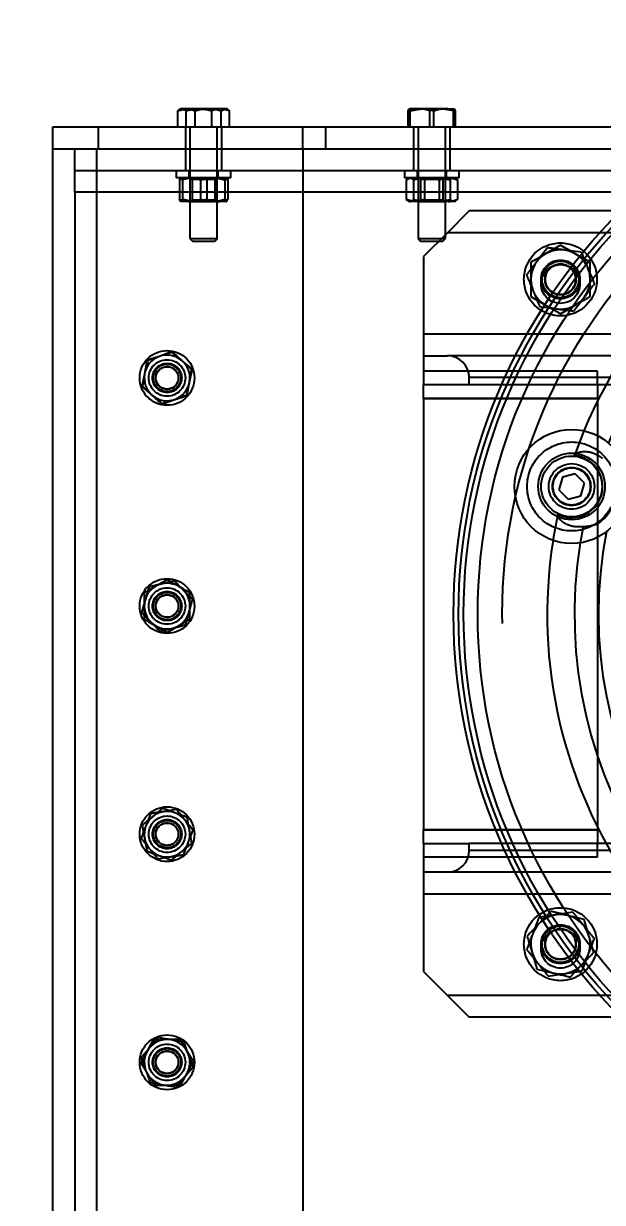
# Model space of a CAD drawing. Header units: metres. Extents: x 0 to 63075, y 0 to 44550.
# Drawn here: x 35474.8 to 35601.6, y 35817.3 to 36075.7 of the extents above; entities that cross this region are included whole.
import ezdxf

# ---------------------------------------------------------------- set-up
doc = ezdxf.new("R2010")
doc.units = ezdxf.units.M
doc.header["$LTSCALE"] = 75
doc.linetypes.add('HIDDEN2', pattern=[4.7625, 3.175, -1.5875])
for name, color, linetype in [('SDM', 7, 'Continuous'), ('SL4', 4, 'Continuous'), ('ST1', 7, 'HIDDEN2')]:
    doc.layers.add(name, color=color, linetype=linetype)
doc.styles.add('ROMANS', font='ROMANS.SHX')
doc.dimstyles.new('75___1-75', dxfattribs={"dimscale": 75, "dimtxt": 2.5, "dimasz": 2, "dimexe": 1.5, "dimexo": 1, "dimgap": 0.5, "dimtad": 1, "dimdec": 0, "dimzin": 12, "dimtxsty": 'ROMANS', "dimcen": 0, "dimclrd": 256, "dimclre": 256, "dimclrt": 3, "dimazin": 3, "dimtfac": 1, "dimtdec": 0, "dimtmove": 0, "dimatfit": 0, "dimfxl": 1, "dimlwd": -1, "dimlwe": -1, "dimarcsym": 0})

# ---------------------------------------------------------------- blocks, each defined once
blk = doc.blocks.new('*D24')
at = {"layer": 'Defpoints', "color": 0, "transparency": 16777216}
for p in [(35481.24, 36889.88), (35481.24, 36053.03), (40155.71, 36053.03)]:
    blk.add_point(p, dxfattribs=at)
at = {"layer": 'SDM', "transparency": 16777216}
for p, q in [((35481.24, 36128.03), (35481.24, 37002.38)), ((40155.71, 36128.03), (40155.71, 37002.38)), ((40005.71, 36889.88), (35631.24, 36889.88))]:
    blk.add_line(p, q, dxfattribs=at)
for points in [[(35631.24, 36914.88), (35631.24, 36864.88), (35481.24, 36889.88)], [(40005.71, 36914.88), (40005.71, 36864.88), (40155.71, 36889.88)]]:
    blk.add_solid(points, dxfattribs=at)
at = {"layer": 'SDM', "color": 3, "transparency": 16777216, "insert": (37818.48, 37021.13), "char_height": 187.5, "attachment_point": 5, "style": 'ROMANS'}
blk.add_mtext('4674', dxfattribs=at)
blk = doc.blocks.new('*D25')
at = {"layer": 'Defpoints', "color": 0, "transparency": 16777216}
for p in [(34802.95, 36890.89), (34802.95, 36890.89), (35481.24, 36053.03)]:
    blk.add_point(p, dxfattribs=at)
at = {"layer": 'SDM', "transparency": 16777216}
for p, q in [((34802.95, 36965.89), (34802.95, 37003.39)), ((35481.24, 36128.03), (35481.24, 37003.39)), ((33904.28, 36890.89), (34802.95, 36890.89)), ((34652.95, 36890.89), (34502.95, 36890.89)), ((35481.24, 36890.89), (34802.95, 36890.89)), ((35481.24, 36890.89), (34802.95, 36890.89)), ((35631.24, 36890.89), (35781.24, 36890.89))]:
    blk.add_line(p, q, dxfattribs=at)
for points in [[(34652.95, 36915.89), (34652.95, 36865.89), (34802.95, 36890.89)], [(35631.24, 36915.89), (35631.24, 36865.89), (35481.24, 36890.89)]]:
    blk.add_solid(points, dxfattribs=at)
at = {"layer": 'SDM', "color": 3, "transparency": 16777216, "insert": (34178.39, 37022.14), "char_height": 187.5, "attachment_point": 5, "style": 'ROMANS'}
blk.add_mtext('678', dxfattribs=at)
blk = doc.blocks.new('A$C6e6623c1')
at = {"layer": 'SL4'}
for p, q in [((27.34, 1733.67), (29.26, 1734.11)), ((27.73, 1733.87), (27.34, 1733.67)), ((27.69, 1733.93), (27.68, 1733.93)), ((28, 1734.11), (27.69, 1733.93)), ((29.26, 1734.11), (28, 1734.11)), ((34, 1734.11), (29.26, 1734.11)), ((37.74, 1734.11), (34, 1734.11)), ((36.83, 1733.67), (37.74, 1734.11)), ((38, 1734.11), (37.74, 1734.11)), ((38.31, 1733.93), (38, 1734.11)), ((77.79, 1733.67), (78.02, 1734.11)), ((80.85, 1734.11), (78.02, 1734.11)), ((78.25, 1733.67), (80.85, 1734.11)), ((85.84, 1734.11), (80.85, 1734.11)), ((85.84, 1734.11), (87.99, 1734.11)), ((88.21, 1733.67), (87.98, 1734.11)), ((27.34, 1730.11), (27.34, 1733.67)), ((31.17, 1730.11), (31.17, 1733.67)), ((36.83, 1730.11), (36.83, 1733.67)), ((38.66, 1730.11), (38.66, 1733.67)), ((77.79, 1730.11), (77.79, 1733.67)), ((78.25, 1730.11), (78.25, 1733.67)), ((83.46, 1730.11), (83.46, 1733.67)), ((88.21, 1730.11), (88.21, 1733.67)), ((0, 1725.35), (0, 1730.11)), ((0, 1730.11), (10, 1730.11)), ((10, 1725.35), (10, 1730.11)), ((10, 1730.11), (54.76, 1730.11)), ((54.76, 1725.35), (54.76, 1730.11)), ((54.76, 1730.11), (59.76, 1730.11)), ((59.76, 1725.35), (59.76, 1730.11)), ((59.76, 1730.11), (147.75, 1730.11)), ((0, 1725.35), (9.53, 1725.35)), ((0, 1481.35), (0, 1725.35)), ((9.53, 1725.35), (9.53, 1481.35)), ((9.53, 1725.35), (54.76, 1725.35)), ((54.76, 1725.35), (59.76, 1725.35)), ((54.76, 1725.35), (54.76, 1481.35)), ((59.76, 1725.35), (140.51, 1725.35)), ((128.66, 1715.82), (54.76, 1715.82)), ((91.19, 1711.7), (86.44, 1706.94)), ((124.34, 1711.7), (91.19, 1711.7)), ((86.44, 1706.94), (81.19, 1701.7)), ((119.83, 1706.94), (86.44, 1706.94)), ((111.19, 1704.21), (107.94, 1702.33)), ((81.19, 1701.7), (81.19, 1684.71)), ((115.44, 1701.76), (114.44, 1702.33)), ((104.69, 1692.95), (107.94, 1691.07)), ((81.19, 1684.71), (81.19, 1679.95)), ((103.86, 1684.71), (81.19, 1684.71)), ((26, 1680.8), (23.29, 1679.81)), ((81.19, 1679.95), (86.44, 1679.95)), ((81.19, 1679.95), (81.19, 1673.6)), ((101.31, 1679.95), (86.44, 1679.95)), ((20.58, 1678.82), (20.08, 1675.98)), ((91.19, 1673.6), (91.19, 1675.19)), ((99.02, 1675.19), (91.19, 1675.19)), ((29.42, 1671.4), (29.92, 1674.24)), ((81.19, 1670.6), (81.19, 1673.6)), ((91.19, 1673.6), (81.19, 1673.6)), ((98.31, 1673.6), (91.19, 1673.6)), ((24, 1669.42), (26.71, 1670.41)), ((97.04, 1670.6), (81.19, 1670.6)), ((81.19, 1670.6), (81.19, 1576.1)), ((25, 1630.88), (22.5, 1629.44)), ((20, 1628), (20, 1625.11)), ((30, 1622.22), (30, 1625.11)), ((25, 1619.34), (27.5, 1620.78)), ((24, 1580.8), (21.79, 1578.94)), ((19.57, 1577.08), (20.08, 1574.24)), ((81.19, 1573.1), (81.19, 1576.1)), ((81.19, 1576.1), (97.04, 1576.1)), ((30.43, 1573.14), (29.92, 1575.98)), ((26, 1569.42), (28.21, 1571.28)), ((81.19, 1573.1), (81.19, 1566.75)), ((81.19, 1573.1), (91.19, 1573.1)), ((91.19, 1571.51), (91.19, 1573.1)), ((98.31, 1573.1), (91.19, 1573.1)), ((99.02, 1571.51), (91.19, 1571.51)), ((86.44, 1566.75), (81.19, 1566.75)), ((81.19, 1566.75), (81.19, 1561.99)), ((101.31, 1566.75), (86.44, 1566.75)), ((81.19, 1561.99), (81.19, 1545)), ((103.86, 1561.99), (81.19, 1561.99)), ((107.35, 1556.39), (106.48, 1555.48)), ((106.02, 1545.56), (109.67, 1544.68)), ((113.32, 1543.8), (115.03, 1545.6)), ((81.19, 1545), (86.44, 1539.76)), ((86.44, 1539.76), (91.19, 1535)), ((119.83, 1539.76), (86.44, 1539.76)), ((124.34, 1535), (91.19, 1535)), ((23.03, 1530.54), (21.17, 1528.32)), ((19.31, 1526.11), (20.3, 1523.4)), ((30.69, 1524.11), (29.7, 1526.82)), ((26.97, 1519.68), (28.83, 1521.9))]:
    blk.add_line(p, q, dxfattribs=at)
at = {"layer": 'SL4', "flags": 128}
for points in [[(115.36, 1701.69), (115.15, 1701.86), (114.44, 1702.33)], [(106.48, 1555.48), (107.11, 1556.06), (107.32, 1556.22)]]:
    blk.add_lwpolyline(points, dxfattribs=at)
at = {"layer": 'SL4'}
for centre, radius in [((212.76, 1623.35), 125), ((212.76, 1623.35), 123.91), ((212.76, 1623.35), 122.78), ((212.76, 1623.35), 119.69), ((113.63, 1651.32), 12.5)]:
    blk.add_circle(centre, radius, dxfattribs=at)
for centre, radius, start, end in [((212.76, 1623.35), 104.46, 171.1062, 157.3841), ((212.76, 1623.35), 98.5, 170.8826, 157.6077), ((212.76, 1623.35), 93.24, 168.8095, 159.6808), ((111.19, 1696.7), 6.5, 60, 120), ((111.19, 1696.7), 6.5, 120, 180), ((111.19, 1696.7), 6.5, 180, 238.1645), ((25, 1675.11), 5, 110, 170), ((25, 1675.11), 5, 50, 110), ((86.44, 1675.19), 4.76, 0, 90), ((25, 1675.11), 5, 350, 50), ((25, 1675.11), 5, 170, 230), ((25, 1675.11), 5, 290, 350), ((25, 1675.11), 5, 230, 290), ((25, 1625.11), 5, 120, 180), ((25, 1625.11), 5, 60, 120), ((25, 1625.11), 5, 0, 60), ((25, 1625.11), 5, 180, 240), ((25, 1625.11), 5, 300, 0), ((25, 1625.11), 5, 240, 300), ((25, 1575.11), 5, 130, 190), ((25, 1575.11), 5, 70, 130), ((25, 1575.11), 5, 10, 70), ((25, 1575.11), 5, 190, 250), ((25, 1575.11), 5, 310, 10), ((25, 1575.11), 5, 250, 310), ((86.44, 1571.51), 4.76, 270, 0), ((111.19, 1551), 6.5, 136.4384, 196.4384), ((111.19, 1551), 6.5, 196.4384, 256.4384), ((111.19, 1551), 6.5, 256.4384, 304.3294), ((25, 1525.11), 5, 80, 140), ((25, 1525.11), 5, 20, 80), ((25, 1525.11), 5, 140, 200), ((25, 1525.11), 5, 320, 20), ((25, 1525.11), 5, 200, 260), ((25, 1525.11), 5, 260, 320)]:
    blk.add_arc(centre, radius, start, end, dxfattribs=at)
for points, knots in [([(29.26, 1734.11), (29.3, 1734.11), (29.95, 1734.11), (30.58, 1733.88), (31.17, 1733.67)], [0, 0, 0, 0, 0.070201, 1, 1, 1, 1]), ([(31.17, 1733.67), (31.89, 1733.85), (32.82, 1734.09), (33.78, 1734.11), (34, 1734.11)], [0, 0, 0, 0, 0.768151, 1, 1, 1, 1]), ([(34, 1734.11), (34.75, 1734.06), (35.71, 1733.98), (36.63, 1733.72), (36.83, 1733.67)], [0, 0, 0, 0, 0.788999, 1, 1, 1, 1]), ([(37.74, 1734.11), (37.76, 1734.11), (38.07, 1734.11), (38.38, 1733.88), (38.66, 1733.67)], [0, 0, 0, 0, 0.070201, 1, 1, 1, 1]), ([(78.02, 1734.11), (78.02, 1734.11), (78.1, 1734.11), (78.18, 1733.88), (78.25, 1733.67)], [0, 0, 0, 0, 0.070201, 1, 1, 1, 1]), ([(80.85, 1734.11), (80.92, 1734.11), (81.8, 1734.11), (82.66, 1733.88), (83.46, 1733.67)], [0, 0, 0, 0, 0.0702006, 1, 1, 1, 1]), ([(83.46, 1733.67), (84.06, 1733.85), (84.85, 1734.09), (85.65, 1734.11), (85.84, 1734.11)], [0, 0, 0, 0, 0.768151, 1, 1, 1, 1]), ([(85.84, 1734.11), (86.47, 1734.06), (87.28, 1733.98), (88.05, 1733.72), (88.21, 1733.67)], [0, 0, 0, 0, 0.788999, 1, 1, 1, 1]), ([(114.44, 1702.33), (114.37, 1702.37), (113.27, 1703.01), (112.19, 1703.63), (111.19, 1704.21)], [0, 0, 0, 0, 0.0702148, 1, 1, 1, 1]), ([(107.94, 1702.33), (107.87, 1702.28), (106.77, 1701.65), (105.69, 1701.03), (104.69, 1700.45)], [0, 0, 0, 0, 0.070215, 1, 1, 1, 1]), ([(104.69, 1700.45), (104.69, 1699.51), (104.69, 1698.28), (104.69, 1697.01), (104.69, 1696.7)], [0, 0, 0, 0, 0.758149, 1, 1, 1, 1]), ([(104.69, 1696.7), (104.69, 1695.71), (104.69, 1694.44), (104.69, 1693.22), (104.69, 1692.95)], [0, 0, 0, 0, 0.776287, 1, 1, 1, 1]), ([(23.29, 1679.81), (23.23, 1679.79), (22.31, 1679.45), (21.41, 1679.12), (20.58, 1678.82)], [0, 0, 0, 0, 0.070201, 1, 1, 1, 1]), ([(28.21, 1678.94), (28.04, 1679.09), (27.29, 1679.71), (26.56, 1680.33), (26, 1680.8)], [0, 0, 0, 0, 0.2318493, 1, 1, 1, 1]), ([(30.43, 1677.08), (30.27, 1677.21), (29.55, 1677.82), (28.8, 1678.44), (28.21, 1678.94)], [0, 0, 0, 0, 0.211001, 1, 1, 1, 1]), ([(29.92, 1674.24), (29.94, 1674.31), (30.11, 1675.27), (30.27, 1676.21), (30.43, 1677.08)], [0, 0, 0, 0, 0.070201, 1, 1, 1, 1]), ([(20.08, 1675.98), (20.06, 1675.91), (19.89, 1674.95), (19.73, 1674.01), (19.57, 1673.14)], [0, 0, 0, 0, 0.070201, 1, 1, 1, 1]), ([(19.57, 1673.14), (20.13, 1672.67), (20.86, 1672.05), (21.61, 1671.43), (21.79, 1671.28)], [0, 0, 0, 0, 0.768151, 1, 1, 1, 1]), ([(21.79, 1671.28), (22.38, 1670.78), (23.13, 1670.16), (23.85, 1669.55), (24, 1669.42)], [0, 0, 0, 0, 0.788999, 1, 1, 1, 1]), ([(26.71, 1670.41), (26.77, 1670.43), (27.69, 1670.77), (28.59, 1671.1), (29.42, 1671.4)], [0, 0, 0, 0, 0.070201, 1, 1, 1, 1]), ([(27.5, 1629.44), (27.3, 1629.55), (26.46, 1630.04), (25.63, 1630.52), (25, 1630.88)], [0, 0, 0, 0, 0.231849, 1, 1, 1, 1]), ([(22.5, 1629.44), (22.44, 1629.41), (21.6, 1628.92), (20.77, 1628.44), (20, 1628)], [0, 0, 0, 0, 0.070201, 1, 1, 1, 1]), ([(30, 1628), (29.83, 1628.1), (29.01, 1628.57), (28.17, 1629.05), (27.5, 1629.44)], [0, 0, 0, 0, 0.2110008, 1, 1, 1, 1]), ([(30, 1625.11), (30, 1625.18), (30, 1626.15), (30, 1627.11), (30, 1628)], [0, 0, 0, 0, 0.070201, 1, 1, 1, 1]), ([(20, 1625.11), (20, 1625.04), (20, 1624.07), (20, 1623.11), (20, 1622.22)], [0, 0, 0, 0, 0.070201, 1, 1, 1, 1]), ([(20, 1622.22), (20.63, 1621.86), (21.46, 1621.38), (22.3, 1620.89), (22.5, 1620.78)], [0, 0, 0, 0, 0.768151, 1, 1, 1, 1]), ([(22.5, 1620.78), (23.17, 1620.39), (24.01, 1619.91), (24.83, 1619.44), (25, 1619.34)], [0, 0, 0, 0, 0.788999, 1, 1, 1, 1]), ([(27.5, 1620.78), (27.56, 1620.81), (28.4, 1621.3), (29.23, 1621.78), (30, 1622.22)], [0, 0, 0, 0, 0.070201, 1, 1, 1, 1]), ([(21.79, 1578.94), (21.73, 1578.9), (20.99, 1578.27), (20.26, 1577.66), (19.57, 1577.08)], [0, 0, 0, 0, 0.0702006, 1, 1, 1, 1]), ([(26.71, 1579.81), (26.5, 1579.89), (25.58, 1580.22), (24.68, 1580.55), (24, 1580.8)], [0, 0, 0, 0, 0.231849, 1, 1, 1, 1]), ([(29.42, 1578.82), (29.24, 1578.89), (28.35, 1579.21), (27.43, 1579.54), (26.71, 1579.81)], [0, 0, 0, 0, 0.211001, 1, 1, 1, 1]), ([(29.92, 1575.98), (29.91, 1576.05), (29.74, 1577.01), (29.58, 1577.95), (29.42, 1578.82)], [0, 0, 0, 0, 0.0702006, 1, 1, 1, 1]), ([(20.08, 1574.24), (20.09, 1574.17), (20.26, 1573.21), (20.42, 1572.27), (20.58, 1571.4)], [0, 0, 0, 0, 0.0702006, 1, 1, 1, 1]), ([(20.58, 1571.4), (21.26, 1571.15), (22.16, 1570.82), (23.08, 1570.49), (23.29, 1570.41)], [0, 0, 0, 0, 0.768151, 1, 1, 1, 1]), ([(28.21, 1571.28), (28.27, 1571.32), (29.01, 1571.95), (29.74, 1572.56), (30.43, 1573.14)], [0, 0, 0, 0, 0.0702006, 1, 1, 1, 1]), ([(23.29, 1570.41), (24.01, 1570.15), (24.93, 1569.81), (25.82, 1569.49), (26, 1569.42)], [0, 0, 0, 0, 0.788999, 1, 1, 1, 1]), ([(106.48, 1555.48), (106.42, 1555.41), (105.55, 1554.5), (104.69, 1553.6), (103.9, 1552.76)], [0, 0, 0, 0, 0.070215, 1, 1, 1, 1]), ([(103.9, 1552.76), (104.16, 1551.86), (104.51, 1550.67), (104.87, 1549.46), (104.96, 1549.16)], [0, 0, 0, 0, 0.758149, 1, 1, 1, 1]), ([(104.96, 1549.16), (105.24, 1548.21), (105.6, 1547), (105.94, 1545.82), (106.02, 1545.56)], [0, 0, 0, 0, 0.776287, 1, 1, 1, 1]), ([(109.67, 1544.68), (109.76, 1544.66), (110.99, 1544.36), (112.2, 1544.07), (113.32, 1543.8)], [0, 0, 0, 0, 0.070215, 1, 1, 1, 1]), ([(25.87, 1530.03), (25.65, 1530.07), (24.68, 1530.24), (23.75, 1530.41), (23.03, 1530.54)], [0, 0, 0, 0, 0.231849, 1, 1, 1, 1]), ([(28.71, 1529.53), (28.52, 1529.57), (27.59, 1529.73), (26.63, 1529.9), (25.87, 1530.03)], [0, 0, 0, 0, 0.211001, 1, 1, 1, 1]), ([(21.17, 1528.32), (21.13, 1528.27), (20.5, 1527.52), (19.89, 1526.79), (19.31, 1526.11)], [0, 0, 0, 0, 0.0702006, 1, 1, 1, 1]), ([(29.7, 1526.82), (29.68, 1526.88), (29.34, 1527.8), (29.01, 1528.7), (28.71, 1529.53)], [0, 0, 0, 0, 0.070201, 1, 1, 1, 1]), ([(20.3, 1523.4), (20.32, 1523.34), (20.66, 1522.42), (20.99, 1521.52), (21.29, 1520.69)], [0, 0, 0, 0, 0.070201, 1, 1, 1, 1]), ([(28.83, 1521.9), (28.87, 1521.95), (29.5, 1522.7), (30.11, 1523.43), (30.69, 1524.11)], [0, 0, 0, 0, 0.0702006, 1, 1, 1, 1]), ([(21.29, 1520.69), (22.01, 1520.56), (22.95, 1520.39), (23.91, 1520.23), (24.13, 1520.19)], [0, 0, 0, 0, 0.768151, 1, 1, 1, 1]), ([(24.13, 1520.19), (24.89, 1520.05), (25.85, 1519.88), (26.78, 1519.72), (26.97, 1519.68)], [0, 0, 0, 0, 0.788999, 1, 1, 1, 1])]:
    blk.add_open_spline(points, degree=3, knots=knots, dxfattribs=at)
at = {"layer": 'ST1'}
for p, q in [((27.73, 1733.85), (28.26, 1734.11)), ((29.17, 1733.67), (28.26, 1734.11)), ((36.24, 1733.82), (34, 1734.11)), ((38.66, 1733.67), (36.74, 1734.11)), ((38.27, 1733.85), (37.74, 1734.11)), ((38.32, 1733.93), (38.31, 1733.93)), ((87.75, 1733.67), (85.15, 1734.11)), ((29.17, 1730.11), (29.17, 1733.67)), ((34.83, 1730.11), (34.83, 1733.67)), ((82.54, 1730.11), (82.54, 1733.67)), ((87.75, 1730.11), (87.75, 1733.67)), ((10, 1725.35), (10, 1730.11)), ((29, 1730.11), (29, 1725.35)), ((30, 1730.11), (30, 1705.67)), ((36, 1705.67), (36, 1730.11)), ((37, 1725.35), (37, 1730.11)), ((59.76, 1725.35), (59.76, 1730.11)), ((79, 1730.11), (79, 1725.35)), ((80, 1730.11), (80, 1705.67)), ((86, 1705.67), (86, 1730.11)), ((87, 1725.35), (87, 1730.11)), ((4.76, 1722.29), (4.76, 1725.35)), ((9.53, 1725.35), (9.53, 1481.35)), ((29, 1725.35), (29, 1720.59)), ((37, 1720.59), (37, 1725.35)), ((79, 1725.35), (79, 1720.59)), ((87, 1720.59), (87, 1725.35)), ((4.76, 1715.82), (4.76, 1722.29)), ((4.76, 1720.59), (1004.76, 1720.59)), ((27, 1720.59), (27, 1718.99)), ((27.84, 1718.99), (27, 1718.99)), ((27.69, 1718.54), (27.69, 1714.23)), ((39, 1718.99), (27.84, 1718.99)), ((28.38, 1718.54), (28.38, 1714.23)), ((29.8, 1720.59), (29.8, 1718.99)), ((30, 1718.99), (30.5, 1718.64)), ((36, 1718.96), (30, 1718.96)), ((30, 1718.96), (30.5, 1718.61)), ((34.5, 1718.64), (30.5, 1718.64)), ((30.5, 1718.64), (30.5, 1718.61)), ((31.5, 1718.61), (30.5, 1718.61)), ((30.5, 1718.61), (30.5, 1714.14)), ((33.69, 1718.54), (31.03, 1718.99)), ((35.5, 1718.61), (31.5, 1718.61)), ((32.31, 1718.54), (34.97, 1718.99)), ((32.31, 1718.54), (32.31, 1714.23)), ((33.69, 1718.54), (33.69, 1714.23)), ((35.5, 1718.64), (34.5, 1718.64)), ((35.5, 1718.64), (36, 1718.99)), ((35.5, 1718.61), (36, 1718.96)), ((35.5, 1718.61), (35.5, 1718.64)), ((35.5, 1714.14), (35.5, 1718.61)), ((36, 1718.96), (36, 1718.99)), ((36.2, 1718.99), (36.2, 1720.59)), ((37.62, 1718.54), (37.96, 1718.99)), ((37.62, 1718.54), (37.62, 1714.23)), ((38.31, 1718.54), (38.31, 1714.23)), ((39, 1718.99), (39, 1720.59)), ((77, 1720.59), (77, 1718.99)), ((79.45, 1718.99), (77, 1718.99)), ((77.39, 1718.54), (77.79, 1718.76)), ((77.39, 1718.54), (77.39, 1714.23)), ((78, 1718.99), (77.75, 1718.84)), ((79.01, 1718.54), (79.01, 1714.23)), ((81.39, 1718.54), (79.39, 1718.99)), ((89, 1718.99), (79.45, 1718.99)), ((79.8, 1720.59), (79.8, 1718.99)), ((80, 1718.99), (80, 1718.96)), ((86, 1718.96), (80, 1718.96)), ((80, 1718.96), (80.5, 1718.61)), ((83.6, 1718.64), (80.5, 1718.64)), ((80.5, 1718.64), (80.5, 1718.61)), ((82.4, 1718.61), (80.5, 1718.61)), ((80.5, 1718.61), (80.5, 1714.14)), ((81.39, 1718.54), (81.39, 1714.23)), ((85.5, 1718.61), (82.4, 1718.61)), ((85.5, 1718.64), (83.6, 1718.64)), ((84.61, 1718.54), (86.61, 1718.99)), ((84.61, 1718.54), (84.61, 1714.23)), ((85.5, 1718.61), (85.5, 1718.64)), ((85.5, 1714.14), (85.5, 1718.61)), ((86, 1718.96), (86, 1718.99)), ((86.2, 1718.99), (86.2, 1720.59)), ((86.99, 1718.54), (86.99, 1714.23)), ((88.25, 1718.84), (88, 1718.99)), ((88.61, 1718.54), (88.21, 1718.76)), ((88.61, 1718.54), (88.61, 1714.23)), ((89, 1718.99), (89, 1720.59)), ((1004.76, 1715.82), (4.76, 1715.82)), ((4.76, 1715.82), (4.76, 1490.88)), ((54.76, 1715.82), (4.76, 1715.82)), ((30, 1713.79), (28, 1713.79)), ((30.5, 1714.16), (30, 1713.81)), ((30.5, 1714.14), (30, 1713.79)), ((30, 1713.81), (34.8, 1713.81)), ((34.97, 1713.79), (30, 1713.79)), ((30.5, 1714.16), (35.5, 1714.16)), ((30.5, 1714.14), (35.5, 1714.14)), ((33.69, 1714.23), (31.03, 1713.79)), ((32.31, 1714.23), (34.97, 1713.79)), ((37.96, 1713.79), (34.97, 1713.79)), ((36, 1713.81), (35.5, 1714.16)), ((36, 1713.79), (35.5, 1714.14)), ((37.62, 1714.23), (37.96, 1713.79)), ((77.39, 1714.23), (78.2, 1713.79)), ((77.75, 1713.93), (78, 1713.79)), ((78.2, 1713.79), (78, 1713.79)), ((81.81, 1713.79), (78.2, 1713.79)), ((81.39, 1714.23), (79.39, 1713.79)), ((80.5, 1714.14), (80, 1713.79)), ((80, 1713.81), (83.71, 1713.81)), ((80.5, 1714.16), (85.5, 1714.16)), ((80.5, 1714.14), (85.5, 1714.14)), ((86.61, 1713.79), (81.81, 1713.79)), ((83.71, 1713.81), (86, 1713.81)), ((84.61, 1714.23), (86.61, 1713.79)), ((88, 1713.79), (86.61, 1713.79)), ((88.61, 1714.23), (87.8, 1713.79)), ((88, 1713.79), (88.25, 1713.93)), ((30, 1705.67), (36, 1705.67)), ((30, 1705.67), (30.55, 1705.11)), ((35.45, 1705.11), (36, 1705.67)), ((80, 1705.67), (86, 1705.67)), ((80, 1705.67), (80.55, 1705.11)), ((85.45, 1705.11), (86, 1705.67)), ((381.19, 1706.94), (86.44, 1706.94)), ((191.69, 1706.94), (119.83, 1706.94)), ((30.55, 1705.11), (35.45, 1705.11)), ((80.55, 1705.11), (85.45, 1705.11)), ((108.32, 1703.63), (106.04, 1700.65)), ((115.76, 1702.66), (112.04, 1703.14)), ((117.69, 1700.45), (115.44, 1701.76)), ((114.07, 1689.77), (116.35, 1692.75)), ((106.63, 1690.74), (110.35, 1690.26)), ((107.94, 1691.07), (107.77, 1691.18)), ((111.19, 1689.19), (114.44, 1691.07)), ((381.19, 1684.71), (81.19, 1684.71)), ((152.21, 1684.71), (103.86, 1684.71)), ((26.26, 1680.75), (23.5, 1679.88)), ((148.78, 1679.95), (101.31, 1679.95)), ((20.75, 1679.02), (20.12, 1676.2)), ((119.29, 1676.6), (81.19, 1676.6)), ((119.29, 1676.57), (81.19, 1676.57)), ((378.19, 1675.19), (91.19, 1675.19)), ((150.01, 1675.19), (99.02, 1675.19)), ((119.29, 1673.6), (119.29, 1676.6)), ((119.29, 1673.6), (119.29, 1676.57)), ((29.25, 1671.2), (29.88, 1674.02)), ((152.65, 1673.6), (98.31, 1673.6)), ((119.29, 1673.6), (119.29, 1670.6)), ((23.74, 1669.47), (26.5, 1670.34)), ((81.19, 1670.63), (119.29, 1670.63)), ((119.29, 1670.6), (97.04, 1670.6)), ((119.29, 1670.6), (119.29, 1576.1)), ((116.33, 1663.52), (114.24, 1658.09)), ((114.42, 1654.1), (111.62, 1653.38)), ((116.43, 1652.03), (114.42, 1654.1)), ((111.62, 1653.38), (110.83, 1650.61)), ((115.65, 1649.25), (116.43, 1652.03)), ((110.83, 1650.61), (112.85, 1648.54)), ((112.85, 1648.54), (115.65, 1649.25)), ((110.61, 1645.22), (109.55, 1639.5)), ((116.14, 1642.5), (115.51, 1638.96)), ((26.56, 1630.67), (23.76, 1629.95)), ((20.97, 1629.24), (20.19, 1626.46)), ((29.03, 1620.98), (29.81, 1623.76)), ((23.44, 1619.55), (26.24, 1620.27)), ((21.37, 1579.6), (20.33, 1576.91)), ((27.07, 1580.5), (24.22, 1580.05)), ((97.04, 1576.1), (119.29, 1576.1)), ((119.29, 1576.1), (119.29, 1573.1)), ((119.29, 1576.07), (81.19, 1576.07)), ((28.63, 1570.62), (29.67, 1573.31)), ((378.19, 1571.51), (91.19, 1571.51)), ((142.72, 1573.1), (98.31, 1573.1)), ((143.89, 1571.51), (99.02, 1571.51)), ((119.29, 1570.13), (119.29, 1573.1)), ((119.29, 1570.1), (119.29, 1573.1)), ((22.93, 1569.72), (25.78, 1570.17)), ((81.19, 1570.13), (119.29, 1570.13)), ((119.29, 1570.1), (81.19, 1570.1)), ((147.74, 1566.75), (101.31, 1566.75)), ((381.19, 1561.99), (81.19, 1561.99)), ((152.21, 1561.99), (103.86, 1561.99)), ((109.07, 1558.2), (107.35, 1556.39)), ((113.89, 1558.01), (110.18, 1557.42)), ((106.47, 1556.84), (105.13, 1553.33)), ((116.37, 1556.44), (112.72, 1557.32)), ((115.91, 1545.16), (117.26, 1548.67)), ((115.03, 1545.6), (115.9, 1546.52)), ((108.5, 1543.99), (112.21, 1544.58)), ((381.19, 1539.76), (86.44, 1539.76)), ((191.69, 1539.76), (119.83, 1539.76)), ((21.97, 1530.03), (20.6, 1527.48)), ((27.74, 1530.19), (24.86, 1530.11)), ((28.03, 1520.19), (29.4, 1522.74)), ((22.26, 1520.03), (25.14, 1520.11))]:
    blk.add_line(p, q, dxfattribs=at)
at = {"layer": 'ST1', "flags": 128}
blk.add_lwpolyline([(115.9, 1546.52), (115.28, 1545.94), (114.86, 1545.63)], dxfattribs=at)
at = {"layer": 'ST1'}
for centre, radius in [((212.76, 1623.35), 114.33), ((111.19, 1696.7), 8), ((111.19, 1696.7), 4.25), ((111.19, 1696.7), 4.2), ((111.19, 1696.7), 4), ((111.19, 1696.7), 3.4), ((111.19, 1695.7), 4.25), ((111.19, 1696.7), 3.31), ((25, 1675.11), 6), ((25, 1675.11), 4), ((25, 1675.11), 3.2), ((25, 1675.11), 3), ((25, 1675.11), 2.5), ((25, 1675.11), 2.45), ((113.63, 1651.32), 9.75), ((113.63, 1651.32), 7.31), ((113.63, 1651.32), 6.67), ((113.63, 1651.32), 5), ((113.63, 1651.32), 4.19), ((113.63, 1651.32), 4.08), ((25, 1625.11), 6), ((25, 1625.11), 4), ((25, 1625.11), 3.2), ((25, 1625.11), 3), ((25, 1625.11), 2.5), ((25, 1625.11), 2.45), ((25, 1575.11), 6), ((25, 1575.11), 4), ((25, 1575.11), 3.2), ((25, 1575.11), 3), ((25, 1575.11), 2.5), ((25, 1575.11), 2.45), ((111.19, 1551), 8), ((111.19, 1551), 4.25), ((111.19, 1550), 4.25), ((111.19, 1551), 4.2), ((111.19, 1551), 4), ((111.19, 1551), 3.4), ((111.19, 1551), 3.31), ((25, 1525.11), 6), ((25, 1525.11), 4), ((25, 1525.11), 3.2), ((25, 1525.11), 3), ((25, 1525.11), 2.5), ((25, 1525.11), 2.45)]:
    blk.add_circle(centre, radius, dxfattribs=at)
for centre, radius, start, end in [((111.19, 1696.7), 6.5, 0, 50.1639), ((111.19, 1696.7), 6.5, 300, 0), ((111.19, 1696.7), 6.5, 240, 300), ((113.63, 1651.32), 6.8, 243.6525, 84.8377), ((113.63, 1651.32), 10, 311.5054, 16.9848), ((111.19, 1551), 6.5, 76.4384, 126.5972), ((111.19, 1551), 6.5, 16.4384, 76.4384), ((111.19, 1551), 6.5, 316.4384, 16.4384)]:
    blk.add_arc(centre, radius, start, end, dxfattribs=at)
for points, knots in [([(28.26, 1734.11), (28.24, 1734.11), (28.06, 1734.11), (27.88, 1733.98), (27.73, 1733.87)], [0, 0, 0, 0, 0.121251, 1, 1, 1, 1]), ([(29.17, 1733.67), (29.89, 1733.85), (30.82, 1734.09), (31.78, 1734.11), (32, 1734.11)], [0, 0, 0, 0, 0.768151, 1, 1, 1, 1]), ([(32, 1734.11), (31.78, 1734.11), (30.82, 1734.09), (29.89, 1733.85), (29.17, 1733.67)], [0, 0, 0, 0, 0.231849, 1, 1, 1, 1]), ([(32, 1734.11), (32.76, 1734.06), (33.71, 1733.98), (34.64, 1733.72), (34.83, 1733.67)], [0, 0, 0, 0, 0.788999, 1, 1, 1, 1]), ([(34.83, 1733.67), (34.64, 1733.72), (33.71, 1733.98), (32.76, 1734.06), (32, 1734.11)], [0, 0, 0, 0, 0.211001, 1, 1, 1, 1]), ([(36.74, 1734.11), (36.7, 1734.11), (36.05, 1734.11), (35.42, 1733.88), (34.83, 1733.67)], [0, 0, 0, 0, 0.070201, 1, 1, 1, 1]), ([(80.16, 1734.11), (79.98, 1734.11), (79.17, 1734.09), (78.39, 1733.85), (77.79, 1733.67)], [0, 0, 0, 0, 0.231849, 1, 1, 1, 1]), ([(77.79, 1733.67), (78.39, 1733.85), (79.17, 1734.09), (79.98, 1734.11), (80.16, 1734.11)], [0, 0, 0, 0, 0.7681507, 1, 1, 1, 1]), ([(82.54, 1733.67), (82.38, 1733.72), (81.6, 1733.98), (80.8, 1734.06), (80.16, 1734.11)], [0, 0, 0, 0, 0.211001, 1, 1, 1, 1]), ([(85.15, 1734.11), (85.08, 1734.11), (84.2, 1734.11), (83.34, 1733.88), (82.54, 1733.67)], [0, 0, 0, 0, 0.070201, 1, 1, 1, 1]), ([(88.21, 1733.67), (88.05, 1733.72), (87.28, 1733.98), (86.47, 1734.06), (85.84, 1734.11)], [0, 0, 0, 0, 0.211001, 1, 1, 1, 1]), ([(27.69, 1718.54), (27.89, 1718.61), (28.64, 1718.87), (29.42, 1718.94), (30, 1718.99)], [0, 0, 0, 0, 0.257551, 1, 1, 1, 1]), ([(28.04, 1718.99), (28.03, 1718.99), (27.91, 1718.98), (27.8, 1718.75), (27.69, 1718.54)], [0, 0, 0, 0, 0.0702006, 1, 1, 1, 1]), ([(31.03, 1718.99), (30.97, 1718.99), (30.07, 1718.98), (29.2, 1718.75), (28.38, 1718.54)], [0, 0, 0, 0, 0.0702006, 1, 1, 1, 1]), ([(30, 1718.99), (30.21, 1718.98), (30.99, 1718.96), (31.76, 1718.72), (32.31, 1718.54)], [0, 0, 0, 0, 0.268634, 1, 1, 1, 1]), ([(33.69, 1718.54), (33.88, 1718.61), (34.63, 1718.87), (35.42, 1718.94), (36, 1718.99)], [0, 0, 0, 0, 0.2575513, 1, 1, 1, 1]), ([(34.97, 1718.99), (35.03, 1718.99), (35.93, 1718.98), (36.8, 1718.75), (37.62, 1718.54)], [0, 0, 0, 0, 0.070201, 1, 1, 1, 1]), ([(36, 1718.99), (36.21, 1718.98), (36.99, 1718.96), (37.75, 1718.72), (38.31, 1718.54)], [0, 0, 0, 0, 0.268634, 1, 1, 1, 1]), ([(37.96, 1718.99), (37.97, 1718.99), (38.09, 1718.98), (38.2, 1718.75), (38.31, 1718.54)], [0, 0, 0, 0, 0.0702006, 1, 1, 1, 1]), ([(79.39, 1718.99), (79.34, 1718.99), (78.67, 1718.98), (78.01, 1718.75), (77.39, 1718.54)], [0, 0, 0, 0, 0.070201, 1, 1, 1, 1]), ([(78.2, 1718.99), (78.22, 1718.99), (78.49, 1718.98), (78.76, 1718.75), (79.01, 1718.54)], [0, 0, 0, 0, 0.070201, 1, 1, 1, 1]), ([(79.01, 1718.54), (79.24, 1718.61), (80.16, 1718.87), (81.1, 1718.94), (81.81, 1718.99)], [0, 0, 0, 0, 0.257551, 1, 1, 1, 1]), ([(81.39, 1718.54), (81.62, 1718.61), (82.54, 1718.87), (83.49, 1718.94), (84.19, 1718.99)], [0, 0, 0, 0, 0.257551, 1, 1, 1, 1]), ([(81.81, 1718.99), (82.06, 1718.98), (83.01, 1718.96), (83.94, 1718.72), (84.61, 1718.54)], [0, 0, 0, 0, 0.268634, 1, 1, 1, 1]), ([(84.19, 1718.99), (84.45, 1718.98), (85.39, 1718.96), (86.32, 1718.72), (86.99, 1718.54)], [0, 0, 0, 0, 0.268634, 1, 1, 1, 1]), ([(86.61, 1718.99), (86.66, 1718.99), (87.33, 1718.98), (87.99, 1718.75), (88.61, 1718.54)], [0, 0, 0, 0, 0.070201, 1, 1, 1, 1]), ([(87.8, 1718.99), (87.78, 1718.99), (87.51, 1718.98), (87.24, 1718.75), (86.99, 1718.54)], [0, 0, 0, 0, 0.070201, 1, 1, 1, 1]), ([(27.69, 1714.23), (27.89, 1714.17), (28.64, 1713.9), (29.42, 1713.84), (30, 1713.79)], [0, 0, 0, 0, 0.257551, 1, 1, 1, 1]), ([(28.04, 1713.79), (28.03, 1713.79), (27.91, 1713.79), (27.8, 1714.02), (27.69, 1714.23)], [0, 0, 0, 0, 0.0702006, 1, 1, 1, 1]), ([(31.03, 1713.79), (30.97, 1713.79), (30.07, 1713.79), (29.2, 1714.02), (28.38, 1714.23)], [0, 0, 0, 0, 0.070201, 1, 1, 1, 1]), ([(30, 1713.79), (30.21, 1713.79), (30.99, 1713.82), (31.76, 1714.06), (32.31, 1714.23)], [0, 0, 0, 0, 0.2686336, 1, 1, 1, 1]), ([(33.69, 1714.23), (33.88, 1714.17), (34.63, 1713.9), (35.42, 1713.84), (36, 1713.79)], [0, 0, 0, 0, 0.2575513, 1, 1, 1, 1]), ([(34.97, 1713.79), (35.03, 1713.79), (35.93, 1713.79), (36.8, 1714.02), (37.62, 1714.23)], [0, 0, 0, 0, 0.070201, 1, 1, 1, 1]), ([(36, 1713.79), (36.21, 1713.79), (36.99, 1713.82), (37.75, 1714.06), (38.31, 1714.23)], [0, 0, 0, 0, 0.268634, 1, 1, 1, 1]), ([(37.96, 1713.79), (37.97, 1713.79), (38.09, 1713.79), (38.2, 1714.02), (38.31, 1714.23)], [0, 0, 0, 0, 0.0702006, 1, 1, 1, 1]), ([(79.39, 1713.79), (79.34, 1713.79), (78.67, 1713.79), (78.01, 1714.02), (77.39, 1714.23)], [0, 0, 0, 0, 0.0702006, 1, 1, 1, 1]), ([(78.2, 1713.79), (78.22, 1713.79), (78.49, 1713.79), (78.76, 1714.02), (79.01, 1714.23)], [0, 0, 0, 0, 0.070201, 1, 1, 1, 1]), ([(79.01, 1714.23), (79.24, 1714.17), (80.16, 1713.9), (81.1, 1713.84), (81.81, 1713.79)], [0, 0, 0, 0, 0.257551, 1, 1, 1, 1]), ([(81.39, 1714.23), (81.62, 1714.17), (82.54, 1713.9), (83.49, 1713.84), (84.19, 1713.79)], [0, 0, 0, 0, 0.257551, 1, 1, 1, 1]), ([(81.81, 1713.79), (82.06, 1713.79), (83.01, 1713.82), (83.94, 1714.06), (84.61, 1714.23)], [0, 0, 0, 0, 0.268634, 1, 1, 1, 1]), ([(84.19, 1713.79), (84.45, 1713.79), (85.39, 1713.82), (86.32, 1714.06), (86.99, 1714.23)], [0, 0, 0, 0, 0.268634, 1, 1, 1, 1]), ([(86.61, 1713.79), (86.66, 1713.79), (87.33, 1713.79), (87.99, 1714.02), (88.61, 1714.23)], [0, 0, 0, 0, 0.070201, 1, 1, 1, 1]), ([(87.8, 1713.79), (87.78, 1713.79), (87.51, 1713.79), (87.24, 1714.02), (86.99, 1714.23)], [0, 0, 0, 0, 0.070201, 1, 1, 1, 1]), ([(112.04, 1703.14), (111.95, 1703.16), (110.7, 1703.32), (109.46, 1703.48), (108.32, 1703.63)], [0, 0, 0, 0, 0.070215, 1, 1, 1, 1]), ([(106.04, 1700.65), (105.98, 1700.58), (105.21, 1699.58), (104.45, 1698.59), (103.75, 1697.68)], [0, 0, 0, 0, 0.070215, 1, 1, 1, 1]), ([(115.76, 1702.66), (115.88, 1702.37), (116.35, 1701.24), (116.84, 1700.06), (117.2, 1699.19)], [0, 0, 0, 0, 0.257551, 1, 1, 1, 1]), ([(117.69, 1696.7), (117.69, 1697.01), (117.69, 1698.28), (117.69, 1699.51), (117.69, 1700.45)], [0, 0, 0, 0, 0.241851, 1, 1, 1, 1]), ([(103.75, 1697.68), (103.87, 1697.39), (104.34, 1696.26), (104.83, 1695.08), (105.19, 1694.21)], [0, 0, 0, 0, 0.2575513, 1, 1, 1, 1]), ([(117.2, 1699.19), (117.33, 1698.87), (117.82, 1697.7), (118.29, 1696.56), (118.64, 1695.72)], [0, 0, 0, 0, 0.268634, 1, 1, 1, 1]), ([(116.35, 1692.75), (116.41, 1692.82), (117.18, 1693.82), (117.93, 1694.81), (118.64, 1695.72)], [0, 0, 0, 0, 0.0702148, 1, 1, 1, 1]), ([(117.69, 1692.95), (117.69, 1693.22), (117.69, 1694.44), (117.69, 1695.71), (117.69, 1696.7)], [0, 0, 0, 0, 0.223713, 1, 1, 1, 1]), ([(105.19, 1694.21), (105.32, 1693.89), (105.81, 1692.72), (106.28, 1691.58), (106.63, 1690.74)], [0, 0, 0, 0, 0.268634, 1, 1, 1, 1]), ([(114.44, 1691.07), (114.52, 1691.12), (115.62, 1691.75), (116.69, 1692.37), (117.69, 1692.95)], [0, 0, 0, 0, 0.070215, 1, 1, 1, 1]), ([(107.94, 1691.07), (108.02, 1691.03), (109.12, 1690.39), (110.19, 1689.77), (111.19, 1689.19)], [0, 0, 0, 0, 0.070215, 1, 1, 1, 1]), ([(110.35, 1690.26), (110.44, 1690.24), (111.69, 1690.08), (112.92, 1689.92), (114.07, 1689.77)], [0, 0, 0, 0, 0.070215, 1, 1, 1, 1]), ([(23.5, 1679.88), (23.44, 1679.86), (22.51, 1679.57), (21.6, 1679.28), (20.75, 1679.02)], [0, 0, 0, 0, 0.070201, 1, 1, 1, 1]), ([(26.26, 1680.75), (26.43, 1680.58), (27.13, 1679.94), (27.85, 1679.28), (28.38, 1678.79)], [0, 0, 0, 0, 0.2575513, 1, 1, 1, 1]), ([(28.38, 1678.79), (28.58, 1678.61), (29.3, 1677.95), (30, 1677.31), (30.51, 1676.84)], [0, 0, 0, 0, 0.268634, 1, 1, 1, 1]), ([(20.12, 1676.2), (20.1, 1676.13), (19.89, 1675.18), (19.68, 1674.25), (19.49, 1673.38)], [0, 0, 0, 0, 0.070201, 1, 1, 1, 1]), ([(29.88, 1674.02), (29.9, 1674.09), (30.11, 1675.04), (30.32, 1675.97), (30.51, 1676.84)], [0, 0, 0, 0, 0.070201, 1, 1, 1, 1]), ([(19.49, 1673.38), (19.67, 1673.22), (20.36, 1672.58), (21.08, 1671.92), (21.62, 1671.43)], [0, 0, 0, 0, 0.257551, 1, 1, 1, 1]), ([(21.62, 1671.43), (21.81, 1671.25), (22.53, 1670.59), (23.23, 1669.95), (23.74, 1669.47)], [0, 0, 0, 0, 0.268634, 1, 1, 1, 1]), ([(26.5, 1670.34), (26.56, 1670.36), (27.49, 1670.65), (28.4, 1670.94), (29.25, 1671.2)], [0, 0, 0, 0, 0.070201, 1, 1, 1, 1]), ([(114.24, 1658.09), (114.28, 1658.15), (114.34, 1658.29), (114.54, 1658.49), (114.97, 1658.76), (115.94, 1659.03), (117.37, 1658.99), (119, 1658.49), (119.92, 1657.85), (120.38, 1657.53)], [0, 0, 0, 0, 0.031703, 0.063299, 0.125777, 0.251683, 0.501132, 0.753239, 1, 1, 1, 1]), ([(116.14, 1642.5), (115.59, 1642.46), (114.46, 1642.39), (112.81, 1642.82), (111.56, 1643.53), (110.89, 1644.27), (110.66, 1644.72), (110.59, 1645.01), (110.61, 1645.15), (110.61, 1645.22)], [0, 0, 0, 0, 0.245819, 0.498539, 0.747974, 0.874019, 0.93689, 0.968515, 1, 1, 1, 1]), ([(116.14, 1642.5), (116.93, 1642.59), (118.12, 1642.74), (119.45, 1643.21), (119.99, 1643.62), (120.26, 1643.83)], [0, 0, 0, 0, 0.498196, 0.74849, 1, 1, 1, 1]), ([(26.56, 1630.67), (26.73, 1630.49), (27.39, 1629.82), (28.07, 1629.12), (28.58, 1628.6)], [0, 0, 0, 0, 0.257551, 1, 1, 1, 1]), ([(23.76, 1629.95), (23.7, 1629.94), (22.75, 1629.7), (21.83, 1629.46), (20.97, 1629.24)], [0, 0, 0, 0, 0.070201, 1, 1, 1, 1]), ([(28.58, 1628.6), (28.76, 1628.41), (29.44, 1627.72), (30.11, 1627.03), (30.59, 1626.54)], [0, 0, 0, 0, 0.268634, 1, 1, 1, 1]), ([(20.19, 1626.46), (20.17, 1626.4), (19.9, 1625.46), (19.65, 1624.54), (19.41, 1623.68)], [0, 0, 0, 0, 0.070201, 1, 1, 1, 1]), ([(29.81, 1623.76), (29.83, 1623.82), (30.1, 1624.76), (30.35, 1625.68), (30.59, 1626.54)], [0, 0, 0, 0, 0.070201, 1, 1, 1, 1]), ([(19.41, 1623.68), (19.57, 1623.51), (20.23, 1622.84), (20.92, 1622.14), (21.42, 1621.62)], [0, 0, 0, 0, 0.257551, 1, 1, 1, 1]), ([(21.42, 1621.62), (21.61, 1621.43), (22.29, 1620.73), (22.95, 1620.05), (23.44, 1619.55)], [0, 0, 0, 0, 0.268634, 1, 1, 1, 1]), ([(26.24, 1620.27), (26.3, 1620.28), (27.25, 1620.52), (28.17, 1620.76), (29.03, 1620.98)], [0, 0, 0, 0, 0.070201, 1, 1, 1, 1]), ([(24.22, 1580.05), (24.15, 1580.04), (23.19, 1579.89), (22.25, 1579.74), (21.37, 1579.6)], [0, 0, 0, 0, 0.070201, 1, 1, 1, 1]), ([(27.07, 1580.5), (27.23, 1580.31), (27.82, 1579.58), (28.43, 1578.82), (28.89, 1578.25)], [0, 0, 0, 0, 0.257551, 1, 1, 1, 1]), ([(20.33, 1576.91), (20.31, 1576.84), (19.96, 1575.93), (19.62, 1575.04), (19.3, 1574.21)], [0, 0, 0, 0, 0.070201, 1, 1, 1, 1]), ([(28.89, 1578.25), (29.05, 1578.05), (29.67, 1577.29), (30.27, 1576.55), (30.7, 1576.01)], [0, 0, 0, 0, 0.268634, 1, 1, 1, 1]), ([(19.3, 1574.21), (19.45, 1574.02), (20.04, 1573.29), (20.66, 1572.53), (21.11, 1571.97)], [0, 0, 0, 0, 0.2575513, 1, 1, 1, 1]), ([(29.67, 1573.31), (29.69, 1573.38), (30.04, 1574.29), (30.38, 1575.18), (30.7, 1576.01)], [0, 0, 0, 0, 0.070201, 1, 1, 1, 1]), ([(21.11, 1571.97), (21.28, 1571.76), (21.89, 1571), (22.49, 1570.26), (22.93, 1569.72)], [0, 0, 0, 0, 0.268634, 1, 1, 1, 1]), ([(25.78, 1570.17), (25.85, 1570.18), (26.81, 1570.33), (27.75, 1570.48), (28.63, 1570.62)], [0, 0, 0, 0, 0.070201, 1, 1, 1, 1]), ([(112.72, 1557.32), (112.63, 1557.34), (111.4, 1557.64), (110.19, 1557.93), (109.07, 1558.2)], [0, 0, 0, 0, 0.070215, 1, 1, 1, 1]), ([(113.89, 1558.01), (114.09, 1557.76), (114.86, 1556.81), (115.65, 1555.82), (116.25, 1555.09)], [0, 0, 0, 0, 0.257551, 1, 1, 1, 1]), ([(110.18, 1557.42), (110.09, 1557.41), (108.84, 1557.21), (107.62, 1557.02), (106.47, 1556.84)], [0, 0, 0, 0, 0.070215, 1, 1, 1, 1]), ([(117.43, 1552.84), (117.34, 1553.13), (116.98, 1554.35), (116.63, 1555.54), (116.37, 1556.44)], [0, 0, 0, 0, 0.241851, 1, 1, 1, 1]), ([(105.13, 1553.33), (105.1, 1553.25), (104.64, 1552.07), (104.19, 1550.91), (103.78, 1549.83)], [0, 0, 0, 0, 0.070215, 1, 1, 1, 1]), ([(116.25, 1555.09), (116.46, 1554.82), (117.26, 1553.83), (118.04, 1552.87), (118.61, 1552.17)], [0, 0, 0, 0, 0.2686336, 1, 1, 1, 1]), ([(118.49, 1549.24), (118.41, 1549.5), (118.07, 1550.67), (117.71, 1551.89), (117.43, 1552.84)], [0, 0, 0, 0, 0.2237133, 1, 1, 1, 1]), ([(117.26, 1548.67), (117.29, 1548.75), (117.75, 1549.93), (118.19, 1551.09), (118.61, 1552.17)], [0, 0, 0, 0, 0.0702148, 1, 1, 1, 1]), ([(103.78, 1549.83), (103.98, 1549.59), (104.75, 1548.63), (105.55, 1547.65), (106.14, 1546.91)], [0, 0, 0, 0, 0.257551, 1, 1, 1, 1]), ([(115.9, 1546.52), (115.97, 1546.59), (116.84, 1547.5), (117.69, 1548.4), (118.49, 1549.24)], [0, 0, 0, 0, 0.070215, 1, 1, 1, 1]), ([(106.14, 1546.91), (106.35, 1546.65), (107.15, 1545.66), (107.93, 1544.7), (108.5, 1543.99)], [0, 0, 0, 0, 0.2686336, 1, 1, 1, 1]), ([(112.21, 1544.58), (112.29, 1544.59), (113.55, 1544.79), (114.77, 1544.98), (115.91, 1545.16)], [0, 0, 0, 0, 0.070215, 1, 1, 1, 1]), ([(24.86, 1530.11), (24.79, 1530.11), (23.81, 1530.08), (22.86, 1530.05), (21.97, 1530.03)], [0, 0, 0, 0, 0.070201, 1, 1, 1, 1]), ([(27.74, 1530.19), (27.87, 1529.98), (28.36, 1529.18), (28.88, 1528.35), (29.26, 1527.73)], [0, 0, 0, 0, 0.257551, 1, 1, 1, 1]), ([(20.6, 1527.48), (20.57, 1527.42), (20.1, 1526.57), (19.65, 1525.73), (19.23, 1524.94)], [0, 0, 0, 0, 0.070201, 1, 1, 1, 1]), ([(29.26, 1527.73), (29.39, 1527.51), (29.91, 1526.68), (30.41, 1525.87), (30.77, 1525.28)], [0, 0, 0, 0, 0.268634, 1, 1, 1, 1]), ([(19.23, 1524.94), (19.36, 1524.74), (19.85, 1523.94), (20.36, 1523.1), (20.74, 1522.49)], [0, 0, 0, 0, 0.257551, 1, 1, 1, 1]), ([(29.4, 1522.74), (29.43, 1522.8), (29.9, 1523.65), (30.35, 1524.49), (30.77, 1525.28)], [0, 0, 0, 0, 0.070201, 1, 1, 1, 1]), ([(20.74, 1522.49), (20.88, 1522.26), (21.39, 1521.43), (21.89, 1520.62), (22.26, 1520.03)], [0, 0, 0, 0, 0.268634, 1, 1, 1, 1]), ([(25.14, 1520.11), (25.21, 1520.11), (26.19, 1520.14), (27.14, 1520.17), (28.03, 1520.19)], [0, 0, 0, 0, 0.070201, 1, 1, 1, 1])]:
    blk.add_open_spline(points, degree=3, knots=knots, dxfattribs=at)

msp = doc.modelspace()

# ---------------------------------------------------------------- block references
at = {"layer": 'SDM'}
msp.add_blockref('A$C6e6623c1', (35481.24, 34322.92), dxfattribs=at)

# ---------------------------------------------------------------- dimensions: what is measured, and where the dimension line sits
dim = msp.add_linear_dim(base=(34802.95, 36890.89), p1=(35481.24, 36053.03), p2=(34802.95, 36890.89), dimstyle='75___1-75', override={"dimtmove": 1}, dxfattribs=at)
dim.commit()
dim.dimension.update_dxf_attribs({"geometry": '*D25', "text_midpoint": (34178.39, 37022.14), "dimtype": 160})
dim = msp.add_linear_dim(base=(35481.24, 36889.88), p1=(40155.71, 36053.03), p2=(35481.24, 36053.03), dimstyle='75___1-75', override={"dimtmove": 1}, dxfattribs=at)
dim.commit()
dim.dimension.update_dxf_attribs({"geometry": '*D24', "text_midpoint": (37818.48, 37021.13)})

doc.saveas('drawing.dxf')
